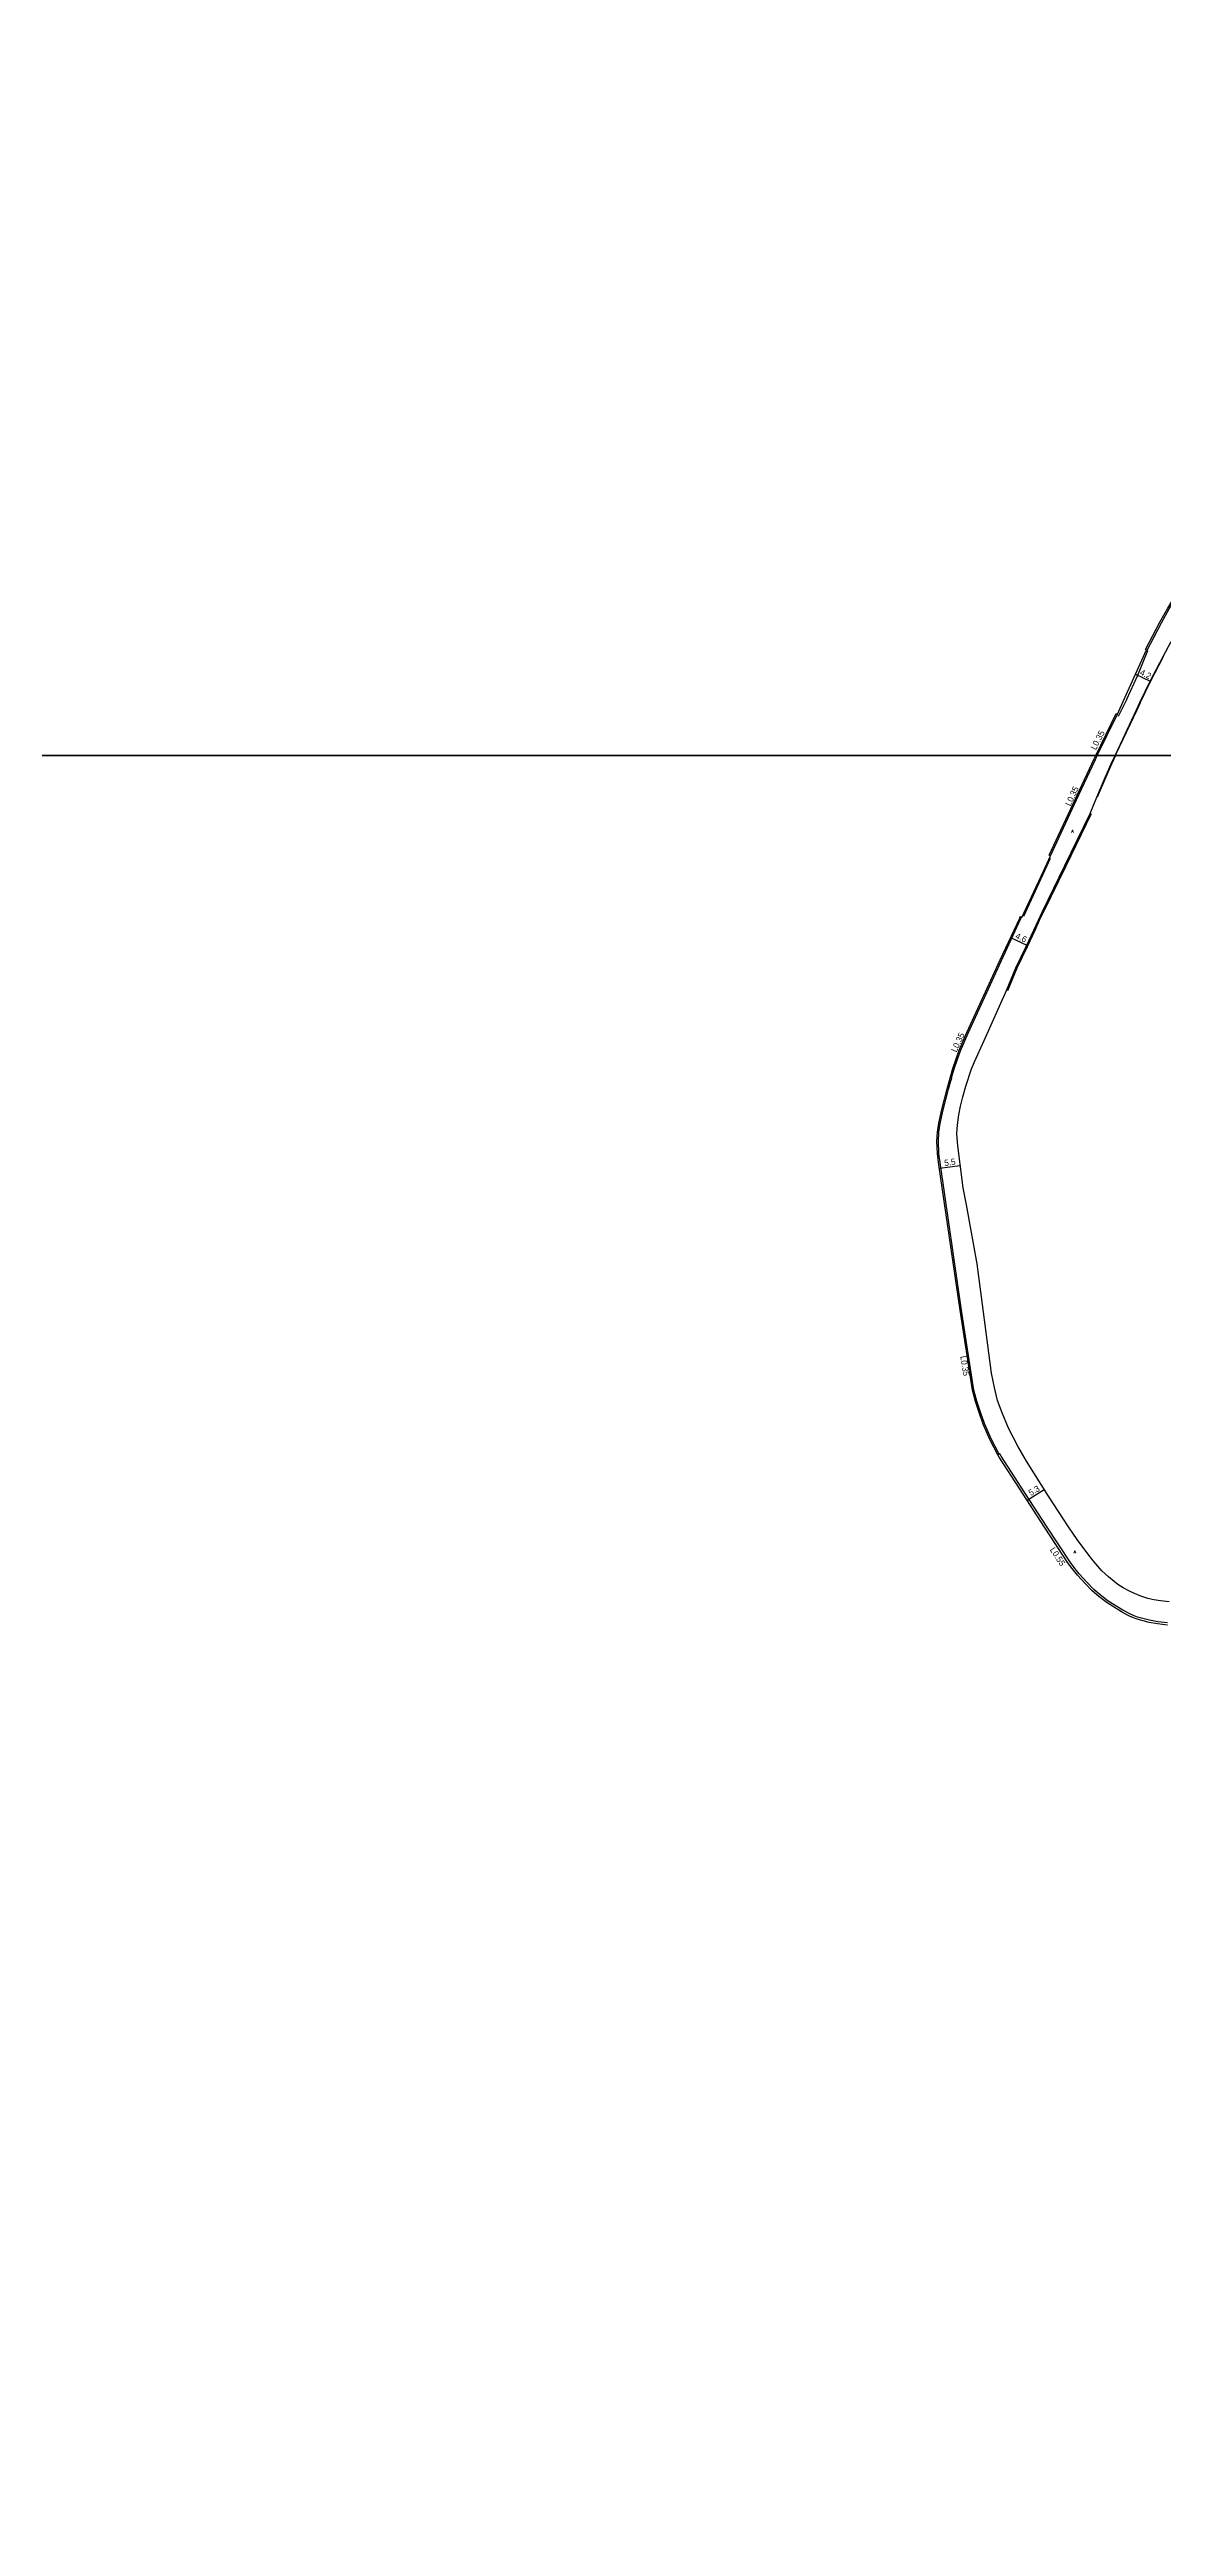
# Model space of a CAD drawing. Header units: metres. Extents: x -20000 to -16000, y -99000 to -96000.
# Drawn here: x -18737 to -18449, y -97659 to -97017 of the extents above; entities that cross this region are included whole.
import ezdxf

# ---------------------------------------------------------------- set-up
doc = ezdxf.new("R2010")
doc.units = ezdxf.units.M
doc.header["$LTSCALE"] = 2.5
for name, color, linetype in [('側溝・桝', 7, 'Continuous'), ('図郭', 7, 'Continuous'), ('幅員', 7, 'Continuous'), ('歩道・分離帯・安全施設', 7, 'Continuous'), ('舗装', 7, 'Continuous'), ('道路', 7, 'Continuous')]:
    doc.layers.add(name, color=color, linetype=linetype)
doc.styles.get("Standard").update_dxf_attribs({"font": ''})
doc.styles.add('YOKO_DECO', font='txt.shx', dxfattribs={"bigfont": 'extfont.shx'})
doc.styles.get('Standard').set_extended_font_data('@MS PGothic')

msp = doc.modelspace()

# ---------------------------------------------------------------- linework, layer by layer
at = {"layer": '側溝・桝'}
for points in [[(-18452.98, -97172.59), (-18452.8, -97172.68), (-18450.05, -97167.47), (-18449.09, -97165.66), (-18447.03, -97162.03), (-18444.95, -97158.59), (-18441.46, -97153.2), (-18439.19, -97149.8), (-18435.3, -97144.64), (-18430.77, -97139.2), (-18424.06, -97130.94), (-18421.12, -97127.55), (-18416.14, -97121.53), (-18407.76, -97111.29), (-18402.99, -97105.46), (-18400, -97101.74)], [(-18465.7, -97200), (-18460.51, -97189.3)], [(-18477.83, -97226.03), (-18470.48, -97210.25), (-18466.2, -97201.04), (-18465.7, -97200)], [(-18503.49, -97283.54), (-18502.86, -97281.22), (-18502, -97278.77), (-18501.16, -97276.53), (-18499.19, -97271.95), (-18490.53, -97253.13), (-18485.51, -97242.3), (-18485.34, -97241.92)], [(-18491.16, -97381.1), (-18493.22, -97377.13), (-18494.96, -97373.21), (-18495.93, -97370.47), (-18496.92, -97367.35), (-18497.69, -97364.51), (-18500.91, -97343.77), (-18506.42, -97306.11), (-18506.81, -97303.16), (-18506.94, -97299.99), (-18506.8, -97297.67), (-18506.44, -97295.42), (-18505.66, -97291.85), (-18504.31, -97286.54), (-18503.71, -97284.36)], [(-18447.48, -97424.87), (-18450.04, -97424.6), (-18452.15, -97424.19), (-18455.24, -97423.41), (-18456.13, -97423.07), (-18457.09, -97422.61), (-18458.91, -97421.68), (-18459.12, -97421.57), (-18462.86, -97419.25), (-18464.95, -97417.61), (-18466.62, -97416.17), (-18468.41, -97414.34), (-18470.45, -97412.16), (-18471.47, -97410.88), (-18472.69, -97409.24), (-18478.92, -97399.78), (-18485.44, -97389.69), (-18490.66, -97381.63), (-18491, -97381.01), (-18491.48, -97381.27)]]:
    msp.add_lwpolyline(points, dxfattribs=at)
msp.add_lwpolyline([(-18504.07, -97284.26), (-18503.63, -97284.38), (-18503.4, -97283.56), (-18503.85, -97283.44)], close=True, dxfattribs=at)
at = {"layer": '図郭'}
for points in [[(-19200, -97200), (-18400, -97200), (-18400, -96600), (-19200, -96600)], [(-19200, -97800), (-18400, -97800), (-18400, -97200), (-19200, -97200)]]:
    msp.add_lwpolyline(points, close=True, dxfattribs=at)
at = {"layer": '幅員'}
for points in [[(-18455.77, -97178.91), (-18451.99, -97180.75)], [(-18488.2, -97247.23), (-18484.02, -97249.22)], [(-18506.66, -97307.02), (-18501.24, -97306.3)], [(-18483.91, -97393.07), (-18479.46, -97390.26)]]:
    msp.add_lwpolyline(points, dxfattribs=at)
at = {"layer": '歩道・分離帯・安全施設'}
for points in [[(-18458.09, -97185.45), (-18455.2, -97179.22), (-18452.6, -97172.76)], [(-18454.58, -97186.34), (-18451.91, -97180.79), (-18448.57, -97174.36)], [(-18454.58, -97186.34), (-18455.45, -97188.24), (-18460.86, -97199.68), (-18461, -97200)], [(-18458.09, -97185.45), (-18458.62, -97186.59), (-18460.31, -97189.89)], [(-18461, -97200), (-18461.99, -97202.24), (-18463.62, -97205.76), (-18465.71, -97210.8)], [(-18467.33, -97215.15), (-18473.87, -97228.67), (-18479.64, -97240.54), (-18480.75, -97242.79), (-18481.95, -97245.4), (-18483.91, -97249.61), (-18486.56, -97255.17), (-18489.01, -97261.06)], [(-18477.94, -97226.67), (-18484.87, -97241.78)]]:
    msp.add_lwpolyline(points, dxfattribs=at)
at = {"layer": '道路'}
for points in [[(-18452.98, -97172.59), (-18453.17, -97172.49), (-18450.42, -97167.27), (-18449.45, -97165.46), (-18447.39, -97161.82), (-18445.31, -97158.37), (-18441.81, -97152.97), (-18439.53, -97149.55), (-18435.62, -97144.38), (-18431.09, -97138.93), (-18424.38, -97130.67), (-18421.44, -97127.27), (-18416.47, -97121.26), (-18408.09, -97111.03), (-18403.32, -97105.19), (-18400, -97101.07)], [(-18458.63, -97185.2), (-18455.79, -97178.96), (-18452.98, -97172.59)], [(-18454.66, -97186.3), (-18451.99, -97180.75), (-18448.65, -97174.32)], [(-18448.65, -97174.32), (-18446.54, -97170.5)], [(-18466.11, -97200), (-18460.85, -97189.14), (-18460.47, -97189.32), (-18458.63, -97185.2)], [(-18461.09, -97200), (-18460.93, -97199.65), (-18455.53, -97188.2), (-18454.66, -97186.3)], [(-18491.48, -97381.27), (-18493.56, -97377.29), (-18495.3, -97373.34), (-18496.28, -97370.59), (-18497.28, -97367.45), (-18498.05, -97364.58), (-18501.28, -97343.82), (-18506.79, -97306.16), (-18507.18, -97303.19), (-18507.31, -97299.99), (-18507.17, -97297.63), (-18506.8, -97295.35), (-18506.02, -97291.76), (-18504.66, -97286.44), (-18503.21, -97281.11), (-18502.34, -97278.65), (-18501.5, -97276.39), (-18499.53, -97271.8), (-18490.87, -97252.97), (-18485.84, -97242.15), (-18485.68, -97241.77), (-18485.24, -97241.97), (-18479.64, -97229.99), (-18477.83, -97226.03), (-18478.16, -97225.87), (-18470.81, -97210.1), (-18466.54, -97200.88), (-18466.11, -97200)], [(-18447.1, -97419.38), (-18449.31, -97419.14), (-18451.07, -97418.89), (-18452.59, -97418.53), (-18454.41, -97417.96), (-18456.09, -97417.27), (-18457.34, -97416.67), (-18459, -97415.74), (-18460.34, -97414.88), (-18461.31, -97414.17), (-18462.78, -97412.97), (-18464.49, -97411.34), (-18466.05, -97409.6), (-18466.98, -97408.5), (-18468.19, -97407), (-18470.89, -97403.21), (-18473.14, -97400), (-18478.34, -97392.05), (-18484.06, -97382.97), (-18486.34, -97379.04), (-18488.74, -97374.4), (-18490.41, -97370.38), (-18491.56, -97367.19), (-18492.26, -97364.28), (-18493.15, -97360.14), (-18496.91, -97331.83), (-18499.63, -97316.5), (-18500.47, -97312.12), (-18501.28, -97305.96), (-18501.91, -97301.21), (-18502.1, -97297.99), (-18502, -97295.74), (-18501.65, -97293.13), (-18501.19, -97290.9), (-18500.57, -97288.52), (-18499.82, -97285.74), (-18498.33, -97281.25), (-18497.55, -97279.4), (-18495.02, -97273.86), (-18489.26, -97260.96), (-18486.8, -97255.06), (-18484.15, -97249.5), (-18482.19, -97245.29), (-18480.99, -97242.67), (-18479.88, -97240.42), (-18474.11, -97228.55), (-18467.57, -97215.04), (-18465.79, -97210.77), (-18463.7, -97205.73), (-18462.07, -97202.21), (-18461.09, -97200)], [(-18447.52, -97425.42), (-18450.12, -97425.15), (-18452.27, -97424.73), (-18455.4, -97423.93), (-18456.34, -97423.57), (-18457.33, -97423.1), (-18459.17, -97422.17), (-18459.4, -97422.04), (-18463.18, -97419.7), (-18465.3, -97418.03), (-18467, -97416.57), (-18468.81, -97414.72), (-18470.86, -97412.52), (-18471.91, -97411.22), (-18473.14, -97409.56), (-18479.38, -97400.08), (-18485.9, -97389.99), (-18491.14, -97381.91), (-18491.48, -97381.27)]]:
    msp.add_lwpolyline(points, dxfattribs=at)

# ---------------------------------------------------------------- texts
at = {"layer": '側溝・桝'}
for s, rotation, p in [('L0.35', 62.86132, (-18466.1, -97198.73)), ('L0.35', 65, (-18472.66, -97213.27)), ('L0.35', 65, (-18502.26, -97277.08)), ('L0.35', 279, (-18501.26, -97355.77)), ('L0.55', 302.98732, (-18478.09, -97405.91))]:
    msp.add_text(s, height=1.6, rotation=rotation, dxfattribs=at).set_placement(p)
at = {"layer": '幅員'}
for s, rotation, p in [('4.2', 334, (-18454.83, -97179.01)), ('4.6', 335, (-18487.11, -97247.34)), ('5.5', 8, (-18505.27, -97306.45)), ('5.3', 32, (-18482.93, -97392.02))]:
    msp.add_text(s, height=1.6, rotation=rotation, dxfattribs=at).set_placement(p)
at = {"layer": '舗装', "style": 'YOKO_DECO'}
for p in [(-18472.47, -97220, 244.67), (-18471.83, -97406.82, 237.93)]:
    msp.add_text('A', height=0.75, dxfattribs=at).set_placement(p)

doc.saveas('drawing.dxf')
